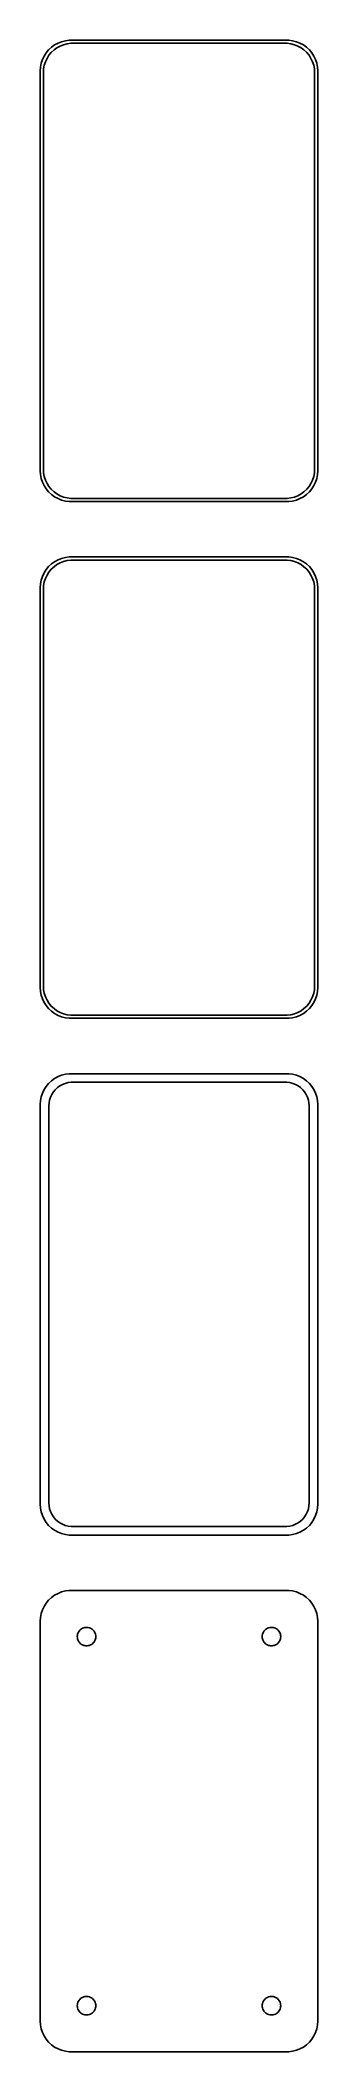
# Model space of a CAD drawing. Header units: metres. Extents: x -22 to 22, y 215 to 541.
import ezdxf

# ---------------------------------------------------------------- set-up
doc = ezdxf.new("R2010")
doc.units = ezdxf.units.M

msp = doc.modelspace()

# ---------------------------------------------------------------- linework, layer by layer
for p, q in [((-21.1448, 539.923), (-21.5451, 539.439)), ((-20.6871, 540.353), (-21.1448, 539.923)), ((-20.7126, 539.502), (-20.2778, 539.91)), ((-20.1791, 540.722), (-20.6871, 540.353)), ((-20.2778, 539.91), (-19.7952, 540.261)), ((-19.6289, 541.024), (-20.1791, 540.722)), ((-19.7952, 540.261), (-19.2724, 540.548)), ((-19.0451, 541.255), (-19.6289, 541.024)), ((-19.2724, 540.548), (-18.7178, 540.768)), ((-18.4369, 541.411), (-19.0451, 541.255)), ((-18.7178, 540.768), (-18.1401, 540.916)), ((-17.8139, 541.49), (-18.4369, 541.411)), ((-18.1401, 540.916), (-17.5482, 540.991)), ((17.8139, 541.49), (-17.8139, 541.49)), ((-17.5482, 540.991), (17.5482, 540.991)), ((17.5482, 540.991), (18.1401, 540.916)), ((18.4369, 541.411), (17.8139, 541.49)), ((18.1401, 540.916), (18.7178, 540.768)), ((19.0451, 541.255), (18.4369, 541.411)), ((18.7178, 540.768), (19.2724, 540.548)), ((19.6289, 541.024), (19.0451, 541.255)), ((19.2724, 540.548), (19.7952, 540.261)), ((20.1791, 540.722), (19.6289, 541.024)), ((19.7952, 540.261), (20.2778, 539.91)), ((20.6871, 540.353), (20.1791, 540.722)), ((20.2778, 539.91), (20.7126, 539.502)), ((21.1448, 539.923), (20.6871, 540.353)), ((21.5451, 539.439), (21.1448, 539.923)), ((-22.4606, 537.127), (-22.5, 536.5)), ((-22.5, 536.5), (-22.5, 471.5)), ((-22.3429, 537.743), (-22.4606, 537.127)), ((-22.1489, 538.341), (-22.3429, 537.743)), ((-21.8815, 538.909), (-22.1489, 538.341)), ((-22, 536.25), (-21.9625, 536.845)), ((-22, 471.75), (-22, 536.25)), ((-21.9625, 536.845), (-21.8508, 537.431)), ((-21.5451, 539.439), (-21.8815, 538.909)), ((-21.8508, 537.431), (-21.6664, 537.999)), ((-21.6664, 537.999), (-21.4124, 538.538)), ((-21.4124, 538.538), (-21.0928, 539.042)), ((-21.0928, 539.042), (-20.7126, 539.502)), ((20.7126, 539.502), (21.0928, 539.042)), ((21.0928, 539.042), (21.4124, 538.538)), ((21.4124, 538.538), (21.6664, 537.999)), ((21.8815, 538.909), (21.5451, 539.439)), ((21.6664, 537.999), (21.8508, 537.431)), ((21.8508, 537.431), (21.9625, 536.845)), ((22.1489, 538.341), (21.8815, 538.909)), ((21.9625, 536.845), (22, 536.25)), ((22, 536.25), (22, 471.75)), ((22.3429, 537.743), (22.1489, 538.341)), ((22.4606, 537.127), (22.3429, 537.743)), ((22.5, 536.5), (22.4606, 537.127)), ((22.5, 471.5), (22.5, 536.5)), ((-22.5, 471.5), (-22.4606, 470.873)), ((-22.4606, 470.873), (-22.3429, 470.257)), ((-21.9625, 471.155), (-22, 471.75)), ((-21.8508, 470.569), (-21.9625, 471.155)), ((21.9625, 471.155), (21.8508, 470.569)), ((22, 471.75), (21.9625, 471.155)), ((22.3429, 470.257), (22.4606, 470.873)), ((22.4606, 470.873), (22.5, 471.5)), ((-22.3429, 470.257), (-22.1489, 469.659)), ((-22.1489, 469.659), (-21.8815, 469.091)), ((-21.8815, 469.091), (-21.5451, 468.561)), ((-21.6664, 470.001), (-21.8508, 470.569)), ((-21.4124, 469.462), (-21.6664, 470.001)), ((-21.5451, 468.561), (-21.1448, 468.077)), ((-21.0928, 468.958), (-21.4124, 469.462)), ((-21.1448, 468.077), (-20.6871, 467.647)), ((-20.7126, 468.498), (-21.0928, 468.958)), ((-20.2778, 468.09), (-20.7126, 468.498)), ((-20.6871, 467.647), (-20.1791, 467.278)), ((-19.7952, 467.739), (-20.2778, 468.09)), ((-19.2724, 467.452), (-19.7952, 467.739)), ((19.7952, 467.739), (19.2724, 467.452)), ((20.2778, 468.09), (19.7952, 467.739)), ((20.1791, 467.278), (20.6871, 467.647)), ((20.7126, 468.498), (20.2778, 468.09)), ((20.6871, 467.647), (21.1448, 468.077)), ((21.0928, 468.958), (20.7126, 468.498)), ((21.4124, 469.462), (21.0928, 468.958)), ((21.1448, 468.077), (21.5451, 468.561)), ((21.6664, 470.001), (21.4124, 469.462)), ((21.5451, 468.561), (21.8815, 469.091)), ((21.8508, 470.569), (21.6664, 470.001)), ((21.8815, 469.091), (22.1489, 469.659)), ((22.1489, 469.659), (22.3429, 470.257)), ((-20.1791, 467.278), (-19.6289, 466.976)), ((-19.6289, 466.976), (-19.0451, 466.745)), ((-18.7178, 467.232), (-19.2724, 467.452)), ((-19.0451, 466.745), (-18.4369, 466.589)), ((-18.1401, 467.084), (-18.7178, 467.232)), ((-18.4369, 466.589), (-17.8139, 466.51)), ((-17.5482, 467.009), (-18.1401, 467.084)), ((-17.8139, 466.51), (17.8139, 466.51)), ((17.5482, 467.009), (-17.5482, 467.009)), ((18.1401, 467.084), (17.5482, 467.009)), ((17.8139, 466.51), (18.4369, 466.589)), ((18.7178, 467.232), (18.1401, 467.084)), ((18.4369, 466.589), (19.0451, 466.745)), ((19.2724, 467.452), (18.7178, 467.232)), ((19.0451, 466.745), (19.6289, 466.976)), ((19.6289, 466.976), (20.1791, 467.278)), ((-21.8815, 454.909), (-22.1489, 454.341)), ((-21.5451, 455.439), (-21.8815, 454.909)), ((-21.6664, 453.999), (-21.4124, 454.538)), ((-21.1448, 455.923), (-21.5451, 455.439)), ((-21.4124, 454.538), (-21.0928, 455.042)), ((-20.6871, 456.353), (-21.1448, 455.923)), ((-21.0928, 455.042), (-20.7126, 455.502)), ((-20.7126, 455.502), (-20.2778, 455.91)), ((-20.1791, 456.722), (-20.6871, 456.353)), ((-20.2778, 455.91), (-19.7952, 456.261)), ((-19.6289, 457.024), (-20.1791, 456.722)), ((-19.7952, 456.261), (-19.2724, 456.548)), ((-19.0451, 457.255), (-19.6289, 457.024)), ((-19.2724, 456.548), (-18.7178, 456.768)), ((-18.4369, 457.411), (-19.0451, 457.255)), ((-18.7178, 456.768), (-18.1401, 456.916)), ((-17.8139, 457.49), (-18.4369, 457.411)), ((-18.1401, 456.916), (-17.5482, 456.991)), ((17.8139, 457.49), (-17.8139, 457.49)), ((-17.5482, 456.991), (17.5482, 456.991)), ((17.5482, 456.991), (18.1401, 456.916)), ((18.4369, 457.411), (17.8139, 457.49)), ((18.1401, 456.916), (18.7178, 456.768)), ((19.0451, 457.255), (18.4369, 457.411)), ((18.7178, 456.768), (19.2724, 456.548)), ((19.6289, 457.024), (19.0451, 457.255)), ((19.2724, 456.548), (19.7952, 456.261)), ((20.1791, 456.722), (19.6289, 457.024)), ((19.7952, 456.261), (20.2778, 455.91)), ((20.6871, 456.353), (20.1791, 456.722)), ((20.2778, 455.91), (20.7126, 455.502)), ((21.1448, 455.923), (20.6871, 456.353)), ((20.7126, 455.502), (21.0928, 455.042)), ((21.0928, 455.042), (21.4124, 454.538)), ((21.5451, 455.439), (21.1448, 455.923)), ((21.4124, 454.538), (21.6664, 453.999)), ((21.8815, 454.909), (21.5451, 455.439)), ((22.1489, 454.341), (21.8815, 454.909)), ((-22.4606, 453.127), (-22.5, 452.5)), ((-22.5, 452.5), (-22.5, 387.5)), ((-22.3429, 453.743), (-22.4606, 453.127)), ((-22.1489, 454.341), (-22.3429, 453.743)), ((-22, 452.25), (-21.9625, 452.845)), ((-22, 387.75), (-22, 452.25)), ((-21.9625, 452.845), (-21.8508, 453.431)), ((-21.8508, 453.431), (-21.6664, 453.999)), ((21.6664, 453.999), (21.8508, 453.431)), ((21.8508, 453.431), (21.9625, 452.845)), ((21.9625, 452.845), (22, 452.25)), ((22, 452.25), (22, 387.75)), ((22.3429, 453.743), (22.1489, 454.341)), ((22.4606, 453.127), (22.3429, 453.743)), ((22.5, 452.5), (22.4606, 453.127)), ((22.5, 387.5), (22.5, 452.5)), ((-22.5, 387.5), (-22.4606, 386.873)), ((-22.4606, 386.873), (-22.3429, 386.257)), ((-22.3429, 386.257), (-22.1489, 385.659)), ((-21.9625, 387.155), (-22, 387.75)), ((-21.8508, 386.569), (-21.9625, 387.155)), ((-21.6664, 386.001), (-21.8508, 386.569)), ((-21.4124, 385.462), (-21.6664, 386.001)), ((21.6664, 386.001), (21.4124, 385.462)), ((21.8508, 386.569), (21.6664, 386.001)), ((21.9625, 387.155), (21.8508, 386.569)), ((22, 387.75), (21.9625, 387.155)), ((22.1489, 385.659), (22.3429, 386.257)), ((22.3429, 386.257), (22.4606, 386.873)), ((22.4606, 386.873), (22.5, 387.5)), ((-22.1489, 385.659), (-21.8815, 385.091)), ((-21.8815, 385.091), (-21.5451, 384.561)), ((-21.5451, 384.561), (-21.1448, 384.077)), ((-21.0928, 384.958), (-21.4124, 385.462)), ((-21.1448, 384.077), (-20.6871, 383.647)), ((-20.7126, 384.498), (-21.0928, 384.958)), ((-20.2778, 384.09), (-20.7126, 384.498)), ((-20.6871, 383.647), (-20.1791, 383.278)), ((-19.7952, 383.739), (-20.2778, 384.09)), ((-20.1791, 383.278), (-19.6289, 382.976)), ((-19.2724, 383.452), (-19.7952, 383.739)), ((-19.6289, 382.976), (-19.0451, 382.745)), ((-18.7178, 383.232), (-19.2724, 383.452)), ((-19.0451, 382.745), (-18.4369, 382.589)), ((-18.1401, 383.084), (-18.7178, 383.232)), ((-18.4369, 382.589), (-17.8139, 382.51)), ((-17.5482, 383.009), (-18.1401, 383.084)), ((17.5482, 383.009), (-17.5482, 383.009)), ((18.1401, 383.084), (17.5482, 383.009)), ((17.8139, 382.51), (18.4369, 382.589)), ((18.7178, 383.232), (18.1401, 383.084)), ((18.4369, 382.589), (19.0451, 382.745)), ((19.2724, 383.452), (18.7178, 383.232)), ((19.0451, 382.745), (19.6289, 382.976)), ((19.7952, 383.739), (19.2724, 383.452)), ((19.6289, 382.976), (20.1791, 383.278)), ((20.2778, 384.09), (19.7952, 383.739)), ((20.1791, 383.278), (20.6871, 383.647)), ((20.7126, 384.498), (20.2778, 384.09)), ((20.6871, 383.647), (21.1448, 384.077)), ((21.0928, 384.958), (20.7126, 384.498)), ((21.4124, 385.462), (21.0928, 384.958)), ((21.1448, 384.077), (21.5451, 384.561)), ((21.5451, 384.561), (21.8815, 385.091)), ((21.8815, 385.091), (22.1489, 385.659)), ((-17.8139, 382.51), (17.8139, 382.51)), ((-19.6289, 373.024), (-20.1791, 372.722)), ((-19.0451, 373.255), (-19.6289, 373.024)), ((-18.4369, 373.411), (-19.0451, 373.255)), ((-17.8139, 373.49), (-18.4369, 373.411)), ((17.8139, 373.49), (-17.8139, 373.49)), ((18.4369, 373.411), (17.8139, 373.49)), ((19.0451, 373.255), (18.4369, 373.411)), ((19.6289, 373.024), (19.0451, 373.255)), ((20.1791, 372.722), (19.6289, 373.024)), ((-22.3429, 369.743), (-22.4606, 369.127)), ((-22.1489, 370.341), (-22.3429, 369.743)), ((-21.8815, 370.909), (-22.1489, 370.341)), ((-21.5451, 371.439), (-21.8815, 370.909)), ((-21.1448, 371.923), (-21.5451, 371.439)), ((-20.6871, 372.353), (-21.1448, 371.923)), ((-20.9979, 369.212), (-20.8477, 369.674)), ((-20.8477, 369.674), (-20.6408, 370.114)), ((-20.1791, 372.722), (-20.6871, 372.353)), ((-20.6408, 370.114), (-20.3805, 370.524)), ((-20.3805, 370.524), (-20.0707, 370.899)), ((-20.0707, 370.899), (-19.7165, 371.231)), ((-19.7165, 371.231), (-19.3234, 371.517)), ((-19.3234, 371.517), (-18.8975, 371.751)), ((-18.8975, 371.751), (-18.4457, 371.93)), ((-18.4457, 371.93), (-17.9751, 372.051)), ((-17.9751, 372.051), (-17.493, 372.112)), ((-17.493, 372.112), (17.493, 372.112)), ((17.493, 372.112), (17.9751, 372.051)), ((17.9751, 372.051), (18.4457, 371.93)), ((18.4457, 371.93), (18.8975, 371.751)), ((18.8975, 371.751), (19.3234, 371.517)), ((19.3234, 371.517), (19.7165, 371.231)), ((19.7165, 371.231), (20.0707, 370.899)), ((20.0707, 370.899), (20.3805, 370.524)), ((20.6871, 372.353), (20.1791, 372.722)), ((20.3805, 370.524), (20.6408, 370.114)), ((20.6408, 370.114), (20.8477, 369.674)), ((21.1448, 371.923), (20.6871, 372.353)), ((20.8477, 369.674), (20.9979, 369.212)), ((21.5451, 371.439), (21.1448, 371.923)), ((21.8815, 370.909), (21.5451, 371.439)), ((22.1489, 370.341), (21.8815, 370.909)), ((22.3429, 369.743), (22.1489, 370.341)), ((22.4606, 369.127), (22.3429, 369.743)), ((-22.4606, 369.127), (-22.5, 368.5)), ((-22.5, 368.5), (-22.5, 303.5)), ((-21.1195, 368.25), (-21.089, 368.735)), ((-21.1195, 303.75), (-21.1195, 368.25)), ((-21.089, 368.735), (-20.9979, 369.212)), ((20.9979, 369.212), (21.089, 368.735)), ((21.089, 368.735), (21.1195, 368.25)), ((21.1195, 368.25), (21.1195, 303.75)), ((22.5, 368.5), (22.4606, 369.127)), ((22.5, 303.5), (22.5, 368.5)), ((-22.5, 303.5), (-22.4606, 302.873)), ((-22.4606, 302.873), (-22.3429, 302.257)), ((-22.3429, 302.257), (-22.1489, 301.659)), ((-22.1489, 301.659), (-21.8815, 301.091)), ((-21.8815, 301.091), (-21.5451, 300.561)), ((-21.089, 303.265), (-21.1195, 303.75)), ((-20.9979, 302.788), (-21.089, 303.265)), ((-20.8477, 302.326), (-20.9979, 302.788)), ((-20.6408, 301.886), (-20.8477, 302.326)), ((-20.3805, 301.476), (-20.6408, 301.886)), ((-20.0707, 301.101), (-20.3805, 301.476)), ((-19.7165, 300.769), (-20.0707, 301.101)), ((20.0707, 301.101), (19.7165, 300.769)), ((20.3805, 301.476), (20.0707, 301.101)), ((20.6408, 301.886), (20.3805, 301.476)), ((20.8477, 302.326), (20.6408, 301.886)), ((20.9979, 302.788), (20.8477, 302.326)), ((21.089, 303.265), (20.9979, 302.788)), ((21.1195, 303.75), (21.089, 303.265)), ((21.5451, 300.561), (21.8815, 301.091)), ((21.8815, 301.091), (22.1489, 301.659)), ((22.1489, 301.659), (22.3429, 302.257)), ((22.3429, 302.257), (22.4606, 302.873)), ((22.4606, 302.873), (22.5, 303.5)), ((-21.5451, 300.561), (-21.1448, 300.077)), ((-21.1448, 300.077), (-20.6871, 299.647)), ((-20.6871, 299.647), (-20.1791, 299.278)), ((-20.1791, 299.278), (-19.6289, 298.976)), ((-19.3234, 300.483), (-19.7165, 300.769)), ((-19.6289, 298.976), (-19.0451, 298.745)), ((-18.8975, 300.249), (-19.3234, 300.483)), ((-19.0451, 298.745), (-18.4369, 298.589)), ((-18.4457, 300.07), (-18.8975, 300.249)), ((-17.9751, 299.949), (-18.4457, 300.07)), ((-18.4369, 298.589), (-17.8139, 298.51)), ((-17.493, 299.888), (-17.9751, 299.949)), ((-17.8139, 298.51), (17.8139, 298.51)), ((17.493, 299.888), (-17.493, 299.888)), ((17.9751, 299.949), (17.493, 299.888)), ((17.8139, 298.51), (18.4369, 298.589)), ((18.4457, 300.07), (17.9751, 299.949)), ((18.4369, 298.589), (19.0451, 298.745)), ((18.8975, 300.249), (18.4457, 300.07)), ((19.3234, 300.483), (18.8975, 300.249)), ((19.0451, 298.745), (19.6289, 298.976)), ((19.7165, 300.769), (19.3234, 300.483)), ((19.6289, 298.976), (20.1791, 299.278)), ((20.1791, 299.278), (20.6871, 299.647)), ((20.6871, 299.647), (21.1448, 300.077)), ((21.1448, 300.077), (21.5451, 300.561)), ((-21.1448, 287.923), (-21.5451, 287.439)), ((-20.6871, 288.353), (-21.1448, 287.923)), ((-20.1791, 288.722), (-20.6871, 288.353)), ((-19.6289, 289.024), (-20.1791, 288.722)), ((-19.0451, 289.255), (-19.6289, 289.024)), ((-18.4369, 289.411), (-19.0451, 289.255)), ((-17.8139, 289.49), (-18.4369, 289.411)), ((17.8139, 289.49), (-17.8139, 289.49)), ((18.4369, 289.411), (17.8139, 289.49)), ((19.0451, 289.255), (18.4369, 289.411)), ((19.6289, 289.024), (19.0451, 289.255)), ((20.1791, 288.722), (19.6289, 289.024)), ((20.6871, 288.353), (20.1791, 288.722)), ((21.1448, 287.923), (20.6871, 288.353)), ((21.5451, 287.439), (21.1448, 287.923)), ((-22.4606, 285.127), (-22.5, 284.5)), ((-22.5, 284.5), (-22.5, 219.5)), ((-22.3429, 285.743), (-22.4606, 285.127)), ((-22.1489, 286.341), (-22.3429, 285.743)), ((-21.8815, 286.909), (-22.1489, 286.341)), ((-21.5451, 287.439), (-21.8815, 286.909)), ((21.8815, 286.909), (21.5451, 287.439)), ((22.1489, 286.341), (21.8815, 286.909)), ((22.3429, 285.743), (22.1489, 286.341)), ((22.4606, 285.127), (22.3429, 285.743)), ((22.5, 284.5), (22.4606, 285.127)), ((22.5, 219.5), (22.5, 284.5)), ((-16.5, 282), (-16.4882, 282.188)), ((-16.4882, 281.812), (-16.5, 282)), ((-16.4882, 282.188), (-16.4529, 282.373)), ((-16.4529, 281.627), (-16.4882, 281.812)), ((-16.4529, 282.373), (-16.3947, 282.552)), ((-16.3947, 281.448), (-16.4529, 281.627)), ((-16.3947, 282.552), (-16.3145, 282.723)), ((-16.3145, 281.277), (-16.3947, 281.448)), ((-16.3145, 282.723), (-16.2135, 282.882)), ((-16.2135, 281.118), (-16.3145, 281.277)), ((-16.2135, 282.882), (-16.0934, 283.027)), ((-16.0934, 283.027), (-15.9561, 283.156)), ((-15.9561, 283.156), (-15.8037, 283.266)), ((-15.8037, 283.266), (-15.6387, 283.357)), ((-15.6387, 283.357), (-15.4635, 283.427)), ((-15.4635, 283.427), (-15.2811, 283.473)), ((-15.2811, 283.473), (-15.0942, 283.497)), ((-15.0942, 283.497), (-14.9058, 283.497)), ((-14.9058, 283.497), (-14.7189, 283.473)), ((-14.7189, 283.473), (-14.5365, 283.427)), ((-14.5365, 283.427), (-14.3613, 283.357)), ((-14.3613, 283.357), (-14.1963, 283.266)), ((-14.1963, 283.266), (-14.0439, 283.156)), ((-14.0439, 283.156), (-13.9065, 283.027)), ((-13.9065, 283.027), (-13.7865, 282.882)), ((-13.7865, 282.882), (-13.6855, 282.723)), ((-13.6855, 281.277), (-13.7865, 281.118)), ((-13.6855, 282.723), (-13.6053, 282.552)), ((-13.6053, 281.448), (-13.6855, 281.277)), ((-13.6053, 282.552), (-13.5471, 282.373)), ((-13.5471, 281.627), (-13.6053, 281.448)), ((-13.5471, 282.373), (-13.5118, 282.188)), ((-13.5118, 281.812), (-13.5471, 281.627)), ((-13.5118, 282.188), (-13.5, 282)), ((-13.5, 282), (-13.5118, 281.812)), ((13.5, 282), (13.5118, 282.188)), ((13.5118, 281.812), (13.5, 282)), ((13.5118, 282.188), (13.5471, 282.373)), ((13.5471, 281.627), (13.5118, 281.812)), ((13.5471, 282.373), (13.6053, 282.552)), ((13.6053, 281.448), (13.5471, 281.627)), ((13.6053, 282.552), (13.6855, 282.723)), ((13.6855, 281.277), (13.6053, 281.448)), ((13.6855, 282.723), (13.7865, 282.882)), ((13.7865, 281.118), (13.6855, 281.277)), ((13.7865, 282.882), (13.9065, 283.027)), ((13.9065, 283.027), (14.0439, 283.156)), ((14.0439, 283.156), (14.1963, 283.266)), ((14.1963, 283.266), (14.3613, 283.357)), ((14.3613, 283.357), (14.5365, 283.427)), ((14.5365, 283.427), (14.7189, 283.473)), ((14.7189, 283.473), (14.9058, 283.497)), ((14.9058, 283.497), (15.0942, 283.497)), ((15.0942, 283.497), (15.2811, 283.473)), ((15.2811, 283.473), (15.4635, 283.427)), ((15.4635, 283.427), (15.6387, 283.357)), ((15.6387, 283.357), (15.8037, 283.266)), ((15.8037, 283.266), (15.9561, 283.156)), ((15.9561, 283.156), (16.0934, 283.027)), ((16.0934, 283.027), (16.2135, 282.882)), ((16.2135, 282.882), (16.3145, 282.723)), ((16.3145, 281.277), (16.2135, 281.118)), ((16.3145, 282.723), (16.3947, 282.552)), ((16.3947, 281.448), (16.3145, 281.277)), ((16.3947, 282.552), (16.4529, 282.373)), ((16.4529, 281.627), (16.3947, 281.448)), ((16.4529, 282.373), (16.4882, 282.188)), ((16.4882, 281.812), (16.4529, 281.627)), ((16.4882, 282.188), (16.5, 282)), ((16.5, 282), (16.4882, 281.812)), ((-16.0934, 280.973), (-16.2135, 281.118)), ((-15.9561, 280.844), (-16.0934, 280.973)), ((-15.8037, 280.734), (-15.9561, 280.844)), ((-15.6387, 280.643), (-15.8037, 280.734)), ((-15.4635, 280.573), (-15.6387, 280.643)), ((-15.2811, 280.527), (-15.4635, 280.573)), ((-15.0942, 280.503), (-15.2811, 280.527)), ((-14.9058, 280.503), (-15.0942, 280.503)), ((-14.7189, 280.527), (-14.9058, 280.503)), ((-14.5365, 280.573), (-14.7189, 280.527)), ((-14.3613, 280.643), (-14.5365, 280.573)), ((-14.1963, 280.734), (-14.3613, 280.643)), ((-14.0439, 280.844), (-14.1963, 280.734)), ((-13.9065, 280.973), (-14.0439, 280.844)), ((-13.7865, 281.118), (-13.9065, 280.973)), ((13.9065, 280.973), (13.7865, 281.118)), ((14.0439, 280.844), (13.9065, 280.973)), ((14.1963, 280.734), (14.0439, 280.844)), ((14.3613, 280.643), (14.1963, 280.734)), ((14.5365, 280.573), (14.3613, 280.643)), ((14.7189, 280.527), (14.5365, 280.573)), ((14.9058, 280.503), (14.7189, 280.527)), ((15.0942, 280.503), (14.9058, 280.503)), ((15.2811, 280.527), (15.0942, 280.503)), ((15.4635, 280.573), (15.2811, 280.527)), ((15.6387, 280.643), (15.4635, 280.573)), ((15.8037, 280.734), (15.6387, 280.643)), ((15.9561, 280.844), (15.8037, 280.734)), ((16.0934, 280.973), (15.9561, 280.844)), ((16.2135, 281.118), (16.0934, 280.973)), ((-16.4882, 222.188), (-16.4529, 222.373)), ((-16.4529, 222.373), (-16.3947, 222.552)), ((-16.3947, 222.552), (-16.3145, 222.723)), ((-16.3145, 222.723), (-16.2135, 222.882)), ((-16.2135, 222.882), (-16.0934, 223.027)), ((-16.0934, 223.027), (-15.9561, 223.156)), ((-15.9561, 223.156), (-15.8037, 223.266)), ((-15.8037, 223.266), (-15.6387, 223.357)), ((-15.6387, 223.357), (-15.4635, 223.427)), ((-15.4635, 223.427), (-15.2811, 223.473)), ((-15.2811, 223.473), (-15.0942, 223.497)), ((-15.0942, 223.497), (-14.9058, 223.497)), ((-14.9058, 223.497), (-14.7189, 223.473)), ((-14.7189, 223.473), (-14.5365, 223.427)), ((-14.5365, 223.427), (-14.3613, 223.357)), ((-14.3613, 223.357), (-14.1963, 223.266)), ((-14.1963, 223.266), (-14.0439, 223.156)), ((-14.0439, 223.156), (-13.9065, 223.027)), ((-13.9065, 223.027), (-13.7865, 222.882)), ((-13.7865, 222.882), (-13.6855, 222.723)), ((-13.6855, 222.723), (-13.6053, 222.552)), ((-13.6053, 222.552), (-13.5471, 222.373)), ((-13.5471, 222.373), (-13.5118, 222.188)), ((13.5118, 222.188), (13.5471, 222.373)), ((13.5471, 222.373), (13.6053, 222.552)), ((13.6053, 222.552), (13.6855, 222.723)), ((13.6855, 222.723), (13.7865, 222.882)), ((13.7865, 222.882), (13.9065, 223.027)), ((13.9065, 223.027), (14.0439, 223.156)), ((14.0439, 223.156), (14.1963, 223.266)), ((14.1963, 223.266), (14.3613, 223.357)), ((14.3613, 223.357), (14.5365, 223.427)), ((14.5365, 223.427), (14.7189, 223.473)), ((14.7189, 223.473), (14.9058, 223.497)), ((14.9058, 223.497), (15.0942, 223.497)), ((15.0942, 223.497), (15.2811, 223.473)), ((15.2811, 223.473), (15.4635, 223.427)), ((15.4635, 223.427), (15.6387, 223.357)), ((15.6387, 223.357), (15.8037, 223.266)), ((15.8037, 223.266), (15.9561, 223.156)), ((15.9561, 223.156), (16.0934, 223.027)), ((16.0934, 223.027), (16.2135, 222.882)), ((16.2135, 222.882), (16.3145, 222.723)), ((16.3145, 222.723), (16.3947, 222.552)), ((16.3947, 222.552), (16.4529, 222.373)), ((16.4529, 222.373), (16.4882, 222.188)), ((-22.5, 219.5), (-22.4606, 218.873)), ((-16.5, 222), (-16.4882, 222.188)), ((-16.4882, 221.812), (-16.5, 222)), ((-16.4529, 221.627), (-16.4882, 221.812)), ((-16.3947, 221.448), (-16.4529, 221.627)), ((-16.3145, 221.277), (-16.3947, 221.448)), ((-16.2135, 221.118), (-16.3145, 221.277)), ((-16.0934, 220.973), (-16.2135, 221.118)), ((-15.9561, 220.844), (-16.0934, 220.973)), ((-15.8037, 220.734), (-15.9561, 220.844)), ((-15.6387, 220.643), (-15.8037, 220.734)), ((-15.4635, 220.573), (-15.6387, 220.643)), ((-15.2811, 220.527), (-15.4635, 220.573)), ((-15.0942, 220.503), (-15.2811, 220.527)), ((-14.9058, 220.503), (-15.0942, 220.503)), ((-14.7189, 220.527), (-14.9058, 220.503)), ((-14.5365, 220.573), (-14.7189, 220.527)), ((-14.3613, 220.643), (-14.5365, 220.573)), ((-14.1963, 220.734), (-14.3613, 220.643)), ((-14.0439, 220.844), (-14.1963, 220.734)), ((-13.9065, 220.973), (-14.0439, 220.844)), ((-13.7865, 221.118), (-13.9065, 220.973)), ((-13.6855, 221.277), (-13.7865, 221.118)), ((-13.6053, 221.448), (-13.6855, 221.277)), ((-13.5471, 221.627), (-13.6053, 221.448)), ((-13.5118, 221.812), (-13.5471, 221.627)), ((-13.5118, 222.188), (-13.5, 222)), ((-13.5, 222), (-13.5118, 221.812)), ((13.5, 222), (13.5118, 222.188)), ((13.5118, 221.812), (13.5, 222)), ((13.5471, 221.627), (13.5118, 221.812)), ((13.6053, 221.448), (13.5471, 221.627)), ((13.6855, 221.277), (13.6053, 221.448)), ((13.7865, 221.118), (13.6855, 221.277)), ((13.9065, 220.973), (13.7865, 221.118)), ((14.0439, 220.844), (13.9065, 220.973)), ((14.1963, 220.734), (14.0439, 220.844)), ((14.3613, 220.643), (14.1963, 220.734)), ((14.5365, 220.573), (14.3613, 220.643)), ((14.7189, 220.527), (14.5365, 220.573)), ((14.9058, 220.503), (14.7189, 220.527)), ((15.0942, 220.503), (14.9058, 220.503)), ((15.2811, 220.527), (15.0942, 220.503)), ((15.4635, 220.573), (15.2811, 220.527)), ((15.6387, 220.643), (15.4635, 220.573)), ((15.8037, 220.734), (15.6387, 220.643)), ((15.9561, 220.844), (15.8037, 220.734)), ((16.0934, 220.973), (15.9561, 220.844)), ((16.2135, 221.118), (16.0934, 220.973)), ((16.3145, 221.277), (16.2135, 221.118)), ((16.3947, 221.448), (16.3145, 221.277)), ((16.4529, 221.627), (16.3947, 221.448)), ((16.4882, 221.812), (16.4529, 221.627)), ((16.4882, 222.188), (16.5, 222)), ((16.5, 222), (16.4882, 221.812)), ((22.4606, 218.873), (22.5, 219.5)), ((-22.4606, 218.873), (-22.3429, 218.257)), ((-22.3429, 218.257), (-22.1489, 217.659)), ((-22.1489, 217.659), (-21.8815, 217.091)), ((-21.8815, 217.091), (-21.5451, 216.561)), ((-21.5451, 216.561), (-21.1448, 216.077)), ((-21.1448, 216.077), (-20.6871, 215.647)), ((20.6871, 215.647), (21.1448, 216.077)), ((21.1448, 216.077), (21.5451, 216.561)), ((21.5451, 216.561), (21.8815, 217.091)), ((21.8815, 217.091), (22.1489, 217.659)), ((22.1489, 217.659), (22.3429, 218.257)), ((22.3429, 218.257), (22.4606, 218.873)), ((-20.6871, 215.647), (-20.1791, 215.278)), ((-20.1791, 215.278), (-19.6289, 214.976)), ((-19.6289, 214.976), (-19.0451, 214.745)), ((-19.0451, 214.745), (-18.4369, 214.589)), ((-18.4369, 214.589), (-17.8139, 214.51)), ((-17.8139, 214.51), (17.8139, 214.51)), ((17.8139, 214.51), (18.4369, 214.589)), ((18.4369, 214.589), (19.0451, 214.745)), ((19.0451, 214.745), (19.6289, 214.976)), ((19.6289, 214.976), (20.1791, 215.278)), ((20.1791, 215.278), (20.6871, 215.647))]:
    msp.add_line(p, q)

doc.saveas('drawing.dxf')
